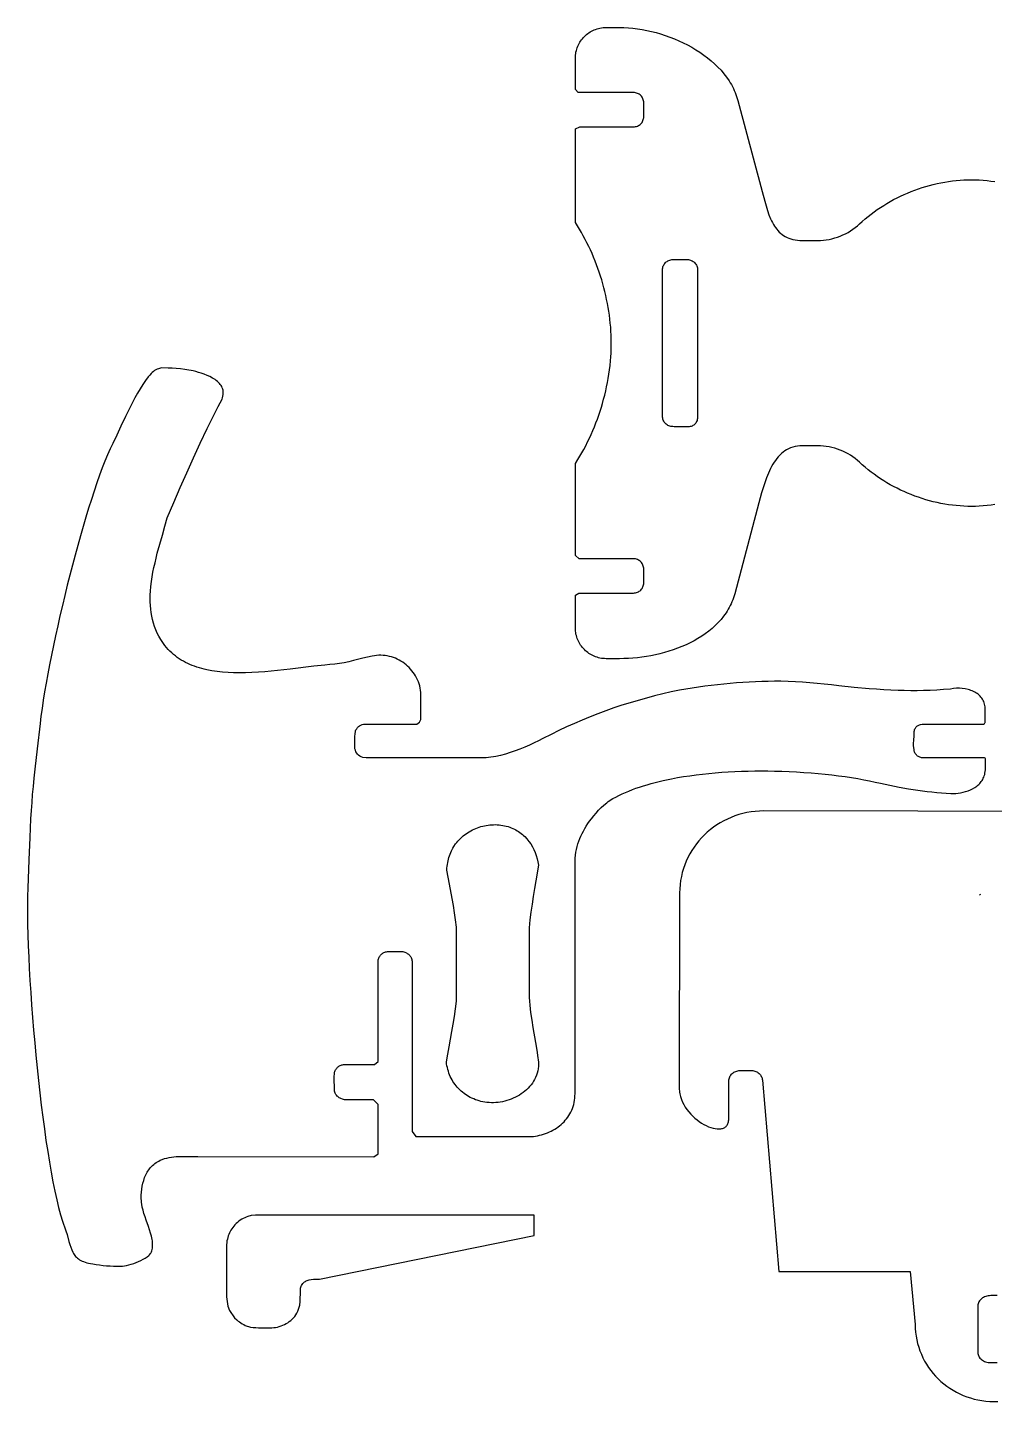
# Model space of a CAD drawing. Extents: x 0.4 to 47.6, y 0.4 to 33.9.
# Drawn here: x 0.45 to 24, y 0.37 to 33.84 of the extents above; entities that cross this region are included whole.
import ezdxf

# ---------------------------------------------------------------- set-up
doc = ezdxf.new("R2010")
doc.units = 0
for name, color, linetype in [('Centerline', 1, 'CONTINUOUS'), ('Default_Layer', 1, 'CONTINUOUS'), ('Layer_1', 1, 'CONTINUOUS')]:
    doc.layers.add(name, color=color, linetype=linetype)

msp = doc.modelspace()

# ---------------------------------------------------------------- linework, layer by layer
at = {"layer": 'Centerline'}
for points in [[(23.75, 16.053), (22.267, 16.051), (22.246, 16.051), (22.225, 16.054), (22.204, 16.058), (22.184, 16.065), (22.164, 16.073), (22.146, 16.083), (22.128, 16.095), (22.111, 16.108), (22.096, 16.123), (22.082, 16.139), (22.07, 16.157), (22.06, 16.175), (22.052, 16.195), (22.046, 16.215), (22.042, 16.236), (22.041, 16.258), (22.036, 16.276), (22.033, 16.297), (22.029, 16.348), (22.029, 16.408), (22.032, 16.472), (22.039, 16.597), (22.042, 16.65), (22.044, 16.691), (22.049, 16.715), (22.055, 16.737), (22.063, 16.757), (22.072, 16.776), (22.083, 16.792), (22.095, 16.806), (22.108, 16.819), (22.123, 16.83), (22.139, 16.84), (22.156, 16.848), (22.174, 16.855), (22.194, 16.86), (22.238, 16.868), (22.287, 16.871), (23.735, 16.871), (23.754, 16.886), (23.767, 16.9), (23.772, 16.909), (23.776, 16.921), (23.772, 17.254), (23.77, 17.291), (23.766, 17.326), (23.759, 17.359), (23.749, 17.391), (23.738, 17.422), (23.724, 17.451), (23.708, 17.479), (23.69, 17.506), (23.67, 17.531), (23.649, 17.555), (23.625, 17.577), (23.601, 17.598), (23.574, 17.618), (23.547, 17.636), (23.518, 17.653), (23.487, 17.668), (23.456, 17.682), (23.424, 17.695), (23.391, 17.706), (23.357, 17.716), (23.288, 17.731), (23.216, 17.741), (23.144, 17.746), (23.072, 17.745), (23, 17.738), (22.93, 17.726), (22.76, 17.712), (22.594, 17.702), (22.431, 17.694), (22.271, 17.689), (22.114, 17.686), (21.958, 17.686), (21.803, 17.688), (21.65, 17.693), (21.476, 17.7), (21.301, 17.709), (21.126, 17.721), (20.948, 17.734), (20.584, 17.766), (20.204, 17.803), (20.029, 17.826), (19.854, 17.846), (19.678, 17.864), (19.503, 17.878), (19.327, 17.891), (19.151, 17.901), (18.975, 17.909), (18.799, 17.916), (18.643, 17.916), (18.487, 17.913), (18.332, 17.909), (18.176, 17.903), (18.022, 17.896), (17.867, 17.886), (17.712, 17.875), (17.558, 17.862), (17.404, 17.848), (17.25, 17.831), (17.096, 17.813), (16.942, 17.794), (16.788, 17.773), (16.635, 17.75), (16.481, 17.726), (16.328, 17.7), (16.124, 17.656), (15.922, 17.609), (15.721, 17.559), (15.52, 17.506), (15.321, 17.451), (15.123, 17.392), (14.926, 17.33), (14.73, 17.265), (14.535, 17.197), (14.341, 17.125), (14.149, 17.05), (13.957, 16.972), (13.767, 16.889), (13.578, 16.803), (13.39, 16.714), (13.204, 16.62), (13.001, 16.518), (12.895, 16.465), (12.785, 16.413), (12.672, 16.361), (12.558, 16.311), (12.442, 16.264), (12.324, 16.219), (12.206, 16.178), (12.088, 16.142), (11.97, 16.11), (11.852, 16.085), (11.794, 16.074), (11.735, 16.065), (11.678, 16.058), (11.62, 16.053), (11.564, 16.05), (11.507, 16.049), (11.452, 16.05), (11.397, 16.053), (8.696, 16.053), (8.613, 16.063), (8.575, 16.077), (8.541, 16.095), (8.511, 16.116), (8.486, 16.14), (8.464, 16.168), (8.446, 16.199), (8.432, 16.234), (8.422, 16.274), (8.42, 16.37), (8.42, 16.503), (8.422, 16.572), (8.426, 16.635), (8.433, 16.689), (8.438, 16.711), (8.444, 16.729), (8.464, 16.76), (8.486, 16.788), (8.51, 16.812), (8.536, 16.832), (8.565, 16.848), (8.596, 16.861), (8.63, 16.869), (8.668, 16.874), (9.928, 16.874), (9.998, 16.918), (10.03, 16.981), (10.03, 17.641), (10.022, 17.696), (10.012, 17.75), (9.999, 17.803), (9.984, 17.854), (9.966, 17.904), (9.946, 17.953), (9.923, 18), (9.898, 18.046), (9.871, 18.09), (9.842, 18.133), (9.81, 18.174), (9.777, 18.213), (9.742, 18.25), (9.706, 18.285), (9.667, 18.319), (9.627, 18.35), (9.586, 18.38), (9.543, 18.407), (9.499, 18.432), (9.453, 18.455), (9.407, 18.475), (9.359, 18.493), (9.31, 18.509), (9.261, 18.522), (9.21, 18.533), (9.159, 18.54), (9.108, 18.546), (9.055, 18.548), (9.002, 18.548), (8.949, 18.544), (8.895, 18.538), (8.842, 18.529), (8.727, 18.506), (8.614, 18.479), (8.389, 18.42), (8.276, 18.392), (8.163, 18.366), (8.048, 18.345), (7.991, 18.337), (7.933, 18.331), (7.814, 18.322), (7.689, 18.311), (7.423, 18.281), (6.844, 18.21), (6.537, 18.175), (6.382, 18.16), (6.225, 18.146), (6.069, 18.135), (5.912, 18.127), (5.755, 18.122), (5.6, 18.121), (5.464, 18.123), (5.33, 18.129), (5.197, 18.14), (5.067, 18.154), (4.939, 18.173), (4.814, 18.197), (4.753, 18.212), (4.692, 18.227), (4.633, 18.244), (4.574, 18.262), (4.516, 18.282), (4.46, 18.303), (4.404, 18.326), (4.35, 18.35), (4.296, 18.376), (4.244, 18.404), (4.193, 18.433), (4.143, 18.464), (4.095, 18.497), (4.048, 18.532), (4.002, 18.569), (3.958, 18.608), (3.915, 18.648), (3.873, 18.691), (3.834, 18.736), (3.795, 18.783), (3.74, 18.857), (3.691, 18.933), (3.646, 19.011), (3.606, 19.09), (3.571, 19.17), (3.54, 19.252), (3.514, 19.334), (3.492, 19.418), (3.473, 19.502), (3.459, 19.587), (3.448, 19.673), (3.441, 19.76), (3.437, 19.848), (3.436, 19.936), (3.438, 20.024), (3.443, 20.113), (3.452, 20.228), (3.466, 20.343), (3.483, 20.458), (3.503, 20.574), (3.526, 20.689), (3.552, 20.804), (3.579, 20.918), (3.608, 21.032), (3.669, 21.257), (3.731, 21.478), (3.793, 21.693), (3.85, 21.9), (4.008, 22.268), (4.167, 22.633), (4.326, 22.996), (4.489, 23.355), (4.655, 23.714), (4.826, 24.071), (5.002, 24.427), (5.093, 24.605), (5.185, 24.783), (5.199, 24.823), (5.208, 24.862), (5.214, 24.899), (5.215, 24.935), (5.214, 24.969), (5.209, 25.002), (5.201, 25.033), (5.19, 25.064), (5.176, 25.093), (5.16, 25.12), (5.141, 25.147), (5.12, 25.172), (5.097, 25.196), (5.072, 25.22), (5.045, 25.241), (5.016, 25.262), (4.986, 25.282), (4.955, 25.301), (4.889, 25.336), (4.82, 25.367), (4.75, 25.394), (4.679, 25.419), (4.61, 25.44), (4.543, 25.459), (4.479, 25.475), (4.43, 25.486), (4.379, 25.496), (4.276, 25.512), (4.172, 25.523), (4.069, 25.532), (3.969, 25.538), (3.874, 25.542), (3.707, 25.55), (3.637, 25.527), (3.604, 25.514), (3.572, 25.499), (3.542, 25.483), (3.513, 25.463), (3.485, 25.44), (3.459, 25.414), (3.424, 25.373), (3.389, 25.33), (3.32, 25.238), (3.254, 25.141), (3.188, 25.039), (3.125, 24.932), (3.063, 24.822), (3.003, 24.708), (2.944, 24.593), (2.831, 24.361), (2.723, 24.132), (2.62, 23.912), (2.523, 23.709), (2.461, 23.578), (2.398, 23.434), (2.334, 23.279), (2.269, 23.112), (2.203, 22.934), (2.137, 22.747), (2.07, 22.55), (2.003, 22.346), (1.936, 22.133), (1.868, 21.914), (1.801, 21.689), (1.735, 21.459), (1.669, 21.224), (1.604, 20.985), (1.539, 20.743), (1.476, 20.499), (1.414, 20.253), (1.354, 20.006), (1.295, 19.759), (1.238, 19.513), (1.182, 19.269), (1.129, 19.026), (1.078, 18.787), (1.03, 18.551), (0.984, 18.32), (0.941, 18.093), (0.901, 17.873), (0.864, 17.659), (0.831, 17.453), (0.801, 17.255), (0.774, 17.066), (0.752, 16.887), (0.679, 16.269), (0.623, 15.771), (0.601, 15.553), (0.581, 15.349), (0.564, 15.154), (0.549, 14.961), (0.535, 14.766), (0.523, 14.563), (0.501, 14.112), (0.479, 13.564), (0.453, 12.878), (0.448, 12.678), (0.446, 12.463), (0.447, 12.233), (0.45, 11.991), (0.457, 11.737), (0.465, 11.473), (0.477, 11.199), (0.491, 10.917), (0.507, 10.628), (0.525, 10.332), (0.546, 10.032), (0.569, 9.728), (0.594, 9.421), (0.621, 9.113), (0.65, 8.805), (0.68, 8.497), (0.712, 8.192), (0.746, 7.89), (0.782, 7.591), (0.819, 7.299), (0.857, 7.013), (0.897, 6.734), (0.938, 6.464), (0.98, 6.205), (1.023, 5.956), (1.067, 5.72), (1.112, 5.497), (1.158, 5.289), (1.205, 5.096), (1.252, 4.921), (1.3, 4.763), (1.324, 4.691), (1.348, 4.624), (1.382, 4.529), (1.41, 4.438), (1.457, 4.274), (1.479, 4.2), (1.5, 4.131), (1.524, 4.067), (1.551, 4.009), (1.565, 3.981), (1.582, 3.955), (1.599, 3.931), (1.618, 3.907), (1.639, 3.885), (1.662, 3.864), (1.687, 3.845), (1.714, 3.827), (1.744, 3.81), (1.776, 3.794), (1.811, 3.78), (1.849, 3.767), (1.89, 3.755), (1.934, 3.744), (1.982, 3.735), (2.034, 3.727), (2.119, 3.713), (2.204, 3.7), (2.289, 3.69), (2.374, 3.682), (2.459, 3.676), (2.544, 3.672), (2.714, 3.667), (2.757, 3.672), (2.805, 3.679), (2.858, 3.69), (2.914, 3.703), (2.973, 3.719), (3.033, 3.738), (3.093, 3.759), (3.152, 3.783), (3.209, 3.809), (3.264, 3.837), (3.315, 3.867), (3.361, 3.898), (3.401, 3.932), (3.418, 3.949), (3.434, 3.967), (3.448, 3.985), (3.459, 4.004), (3.469, 4.022), (3.476, 4.042), (3.484, 4.074), (3.49, 4.108), (3.493, 4.142), (3.495, 4.177), (3.494, 4.213), (3.492, 4.249), (3.487, 4.286), (3.482, 4.323), (3.466, 4.399), (3.445, 4.476), (3.421, 4.555), (3.394, 4.634), (3.337, 4.794), (3.309, 4.873), (3.283, 4.952), (3.26, 5.03), (3.242, 5.106), (3.228, 5.181), (3.224, 5.218), (3.221, 5.254), (3.219, 5.327), (3.219, 5.4), (3.223, 5.473), (3.231, 5.546), (3.242, 5.619), (3.257, 5.69), (3.276, 5.76), (3.3, 5.828), (3.329, 5.894), (3.362, 5.957), (3.381, 5.987), (3.401, 6.016), (3.422, 6.044), (3.445, 6.072), (3.469, 6.098), (3.494, 6.123), (3.521, 6.147), (3.55, 6.17), (3.58, 6.192), (3.611, 6.212), (3.644, 6.231), (3.679, 6.249), (3.73, 6.27), (3.783, 6.289), (3.838, 6.304), (3.894, 6.315), (3.952, 6.325), (4.01, 6.332), (4.069, 6.337), (4.129, 6.34), (4.248, 6.342), (4.367, 6.341), (4.483, 6.339), (4.594, 6.339), (8.884, 6.33), (8.985, 6.409), (8.985, 7.609), (8.874, 7.723), (8.168, 7.723), (8.122, 7.735), (8.079, 7.752), (8.058, 7.762), (8.038, 7.773), (8.02, 7.786), (8.002, 7.799), (7.986, 7.814), (7.972, 7.831), (7.959, 7.848), (7.948, 7.867), (7.939, 7.887), (7.932, 7.909), (7.928, 7.932), (7.926, 7.957), (7.923, 8.055), (7.919, 8.176), (7.918, 8.237), (7.918, 8.295), (7.92, 8.348), (7.926, 8.393), (7.933, 8.413), (7.941, 8.433), (7.95, 8.451), (7.961, 8.468), (7.973, 8.485), (7.986, 8.5), (7.999, 8.514), (8.014, 8.527), (8.03, 8.538), (8.047, 8.548), (8.065, 8.557), (8.083, 8.565), (8.102, 8.571), (8.122, 8.576), (8.143, 8.579), (8.165, 8.581), (8.896, 8.581), (8.986, 8.658), (8.986, 11.131), (8.993, 11.152), (9.001, 11.173), (9.01, 11.193), (9.021, 11.212), (9.033, 11.229), (9.046, 11.246), (9.061, 11.261), (9.076, 11.275), (9.093, 11.288), (9.111, 11.299), (9.129, 11.309), (9.149, 11.317), (9.17, 11.323), (9.191, 11.328), (9.213, 11.331), (9.237, 11.332), (9.592, 11.331), (9.637, 11.317), (9.678, 11.3), (9.696, 11.289), (9.714, 11.278), (9.73, 11.265), (9.745, 11.252), (9.758, 11.237), (9.77, 11.221), (9.781, 11.203), (9.79, 11.185), (9.798, 11.164), (9.804, 11.143), (9.809, 11.12), (9.813, 11.095), (9.813, 6.953), (9.903, 6.832), (12.769, 6.83), (12.82, 6.837), (12.87, 6.846), (12.92, 6.857), (12.969, 6.87), (13.017, 6.884), (13.065, 6.9), (13.111, 6.918), (13.157, 6.938), (13.202, 6.959), (13.245, 6.982), (13.288, 7.007), (13.329, 7.033), (13.369, 7.061), (13.408, 7.09), (13.445, 7.121), (13.48, 7.154), (13.514, 7.188), (13.546, 7.224), (13.577, 7.261), (13.606, 7.3), (13.632, 7.34), (13.657, 7.381), (13.68, 7.424), (13.701, 7.469), (13.719, 7.514), (13.736, 7.561), (13.75, 7.61), (13.761, 7.659), (13.771, 7.71), (13.777, 7.763), (13.781, 7.816), (13.783, 7.871), (13.783, 13.532), (13.788, 13.607), (13.796, 13.679), (13.806, 13.75), (13.819, 13.82), (13.835, 13.888), (13.853, 13.954), (13.874, 14.019), (13.898, 14.083), (13.924, 14.145), (13.953, 14.207), (13.985, 14.268), (14.019, 14.329), (14.056, 14.389), (14.096, 14.448), (14.138, 14.508), (14.183, 14.567), (14.239, 14.637), (14.297, 14.707), (14.357, 14.774), (14.42, 14.839), (14.486, 14.9), (14.554, 14.957), (14.59, 14.984), (14.627, 15.01), (14.664, 15.034), (14.703, 15.057), (14.776, 15.097), (14.853, 15.135), (14.931, 15.173), (15.012, 15.209), (15.095, 15.243), (15.18, 15.277), (15.267, 15.309), (15.356, 15.339), (15.447, 15.369), (15.54, 15.397), (15.635, 15.424), (15.731, 15.449), (15.829, 15.474), (15.928, 15.497), (16.132, 15.54), (16.278, 15.568), (16.426, 15.593), (16.577, 15.616), (16.73, 15.636), (16.884, 15.655), (17.04, 15.671), (17.197, 15.686), (17.356, 15.698), (17.515, 15.708), (17.676, 15.717), (17.836, 15.723), (17.997, 15.728), (18.159, 15.731), (18.32, 15.732), (18.481, 15.731), (18.641, 15.729), (18.822, 15.724), (19.002, 15.717), (19.18, 15.708), (19.356, 15.697), (19.531, 15.684), (19.703, 15.669), (19.872, 15.653), (20.038, 15.635), (20.201, 15.615), (20.361, 15.593), (20.516, 15.57), (20.667, 15.545), (20.814, 15.519), (20.956, 15.491), (21.093, 15.462), (21.225, 15.432), (21.45, 15.383), (21.677, 15.338), (21.905, 15.297), (22.133, 15.262), (22.362, 15.233), (22.477, 15.22), (22.592, 15.209), (22.708, 15.199), (22.823, 15.191), (22.938, 15.185), (23.054, 15.18), (23.114, 15.19), (23.175, 15.201), (23.236, 15.215), (23.296, 15.232), (23.355, 15.251), (23.411, 15.273), (23.466, 15.298), (23.518, 15.327), (23.544, 15.344), (23.569, 15.362), (23.594, 15.382), (23.617, 15.402), (23.639, 15.424), (23.659, 15.447), (23.678, 15.471), (23.696, 15.496), (23.712, 15.523), (23.727, 15.552), (23.74, 15.582), (23.751, 15.613), (23.761, 15.646), (23.768, 15.681), (23.774, 15.717), (23.778, 15.755), (23.778, 16.03), (23.775, 16.039), (23.769, 16.046), (23.76, 16.051), (23.75, 16.053)], [(5.486, 2.414), (5.548, 2.359), (5.58, 2.334), (5.611, 2.31), (5.644, 2.287), (5.678, 2.266), (5.714, 2.246), (5.752, 2.228), (5.882, 2.185), (5.946, 2.177), (6.01, 2.172), (6.074, 2.169), (6.138, 2.168), (6.267, 2.168), (6.396, 2.169), (6.443, 2.173), (6.49, 2.179), (6.535, 2.188), (6.58, 2.2), (6.623, 2.213), (6.666, 2.23), (6.707, 2.249), (6.747, 2.27), (6.785, 2.293), (6.822, 2.319), (6.858, 2.347), (6.892, 2.378), (6.924, 2.41), (6.954, 2.445), (6.982, 2.483), (7.008, 2.522), (7.03, 2.571), (7.049, 2.62), (7.064, 2.669), (7.076, 2.721), (7.085, 2.81), (7.09, 2.897), (7.092, 2.984), (7.092, 3.074), (7.099, 3.132), (7.105, 3.157), (7.112, 3.18), (7.122, 3.202), (7.135, 3.224), (7.152, 3.245), (7.173, 3.268), (7.193, 3.285), (7.214, 3.299), (7.236, 3.311), (7.259, 3.322), (7.283, 3.331), (7.307, 3.338), (7.358, 3.348), (7.409, 3.353), (7.461, 3.354), (7.512, 3.353), (7.562, 3.351), (12.79, 4.42), (12.79, 4.914), (6.003, 4.914), (5.891, 4.902), (5.811, 4.878), (5.773, 4.864), (5.736, 4.849), (5.7, 4.831), (5.664, 4.812), (5.629, 4.79), (5.594, 4.766), (5.559, 4.737), (5.527, 4.707), (5.497, 4.677), (5.47, 4.646), (5.444, 4.614), (5.421, 4.582), (5.4, 4.549), (5.381, 4.514), (5.364, 4.479), (5.349, 4.443), (5.336, 4.405), (5.324, 4.366), (5.314, 4.326), (5.305, 4.285), (5.298, 4.241), (5.292, 4.197), (5.292, 2.921), (5.324, 2.692), (5.368, 2.594), (5.486, 2.414)]]:
    msp.add_lwpolyline(points, close=True, dxfattribs=at)
at = {"layer": 'Default_Layer'}
msp.add_lwpolyline([(24.011, 22.218), (23.915, 22.205), (23.82, 22.194), (23.725, 22.186), (23.63, 22.18), (23.535, 22.176), (23.441, 22.175), (23.347, 22.176), (23.254, 22.179), (23.16, 22.185), (23.066, 22.193), (22.973, 22.204), (22.879, 22.217), (22.786, 22.231), (22.694, 22.249), (22.601, 22.268), (22.509, 22.289), (22.418, 22.313), (22.327, 22.338), (22.237, 22.366), (22.147, 22.396), (22.058, 22.428), (21.97, 22.461), (21.883, 22.497), (21.796, 22.535), (21.711, 22.574), (21.626, 22.616), (21.543, 22.659), (21.461, 22.704), (21.379, 22.751), (21.3, 22.8), (21.221, 22.85), (21.144, 22.903), (21.068, 22.956), (20.994, 23.012), (20.921, 23.069), (20.85, 23.128), (20.78, 23.189), (20.712, 23.251), (20.661, 23.296), (20.607, 23.34), (20.551, 23.381), (20.493, 23.419), (20.433, 23.455), (20.371, 23.488), (20.307, 23.518), (20.242, 23.545), (20.176, 23.57), (20.108, 23.591), (20.04, 23.61), (19.97, 23.625), (19.901, 23.637), (19.831, 23.646), (19.76, 23.651), (19.69, 23.653), (19.32, 23.653), (19.258, 23.651), (19.198, 23.644), (19.141, 23.634), (19.086, 23.619), (19.034, 23.601), (18.985, 23.58), (18.937, 23.555), (18.892, 23.526), (18.849, 23.495), (18.808, 23.461), (18.769, 23.423), (18.732, 23.383), (18.696, 23.341), (18.663, 23.296), (18.631, 23.249), (18.6, 23.2), (18.571, 23.149), (18.544, 23.097), (18.518, 23.042), (18.493, 22.987), (18.446, 22.871), (18.404, 22.752), (18.365, 22.631), (18.328, 22.507), (18.261, 22.262), (17.671, 20.049), (17.657, 19.998), (17.641, 19.949), (17.623, 19.9), (17.604, 19.852), (17.584, 19.805), (17.562, 19.759), (17.539, 19.714), (17.514, 19.669), (17.488, 19.626), (17.461, 19.583), (17.432, 19.541), (17.402, 19.5), (17.338, 19.42), (17.27, 19.344), (17.198, 19.271), (17.121, 19.201), (17.04, 19.134), (16.956, 19.071), (16.868, 19.011), (16.776, 18.954), (16.682, 18.901), (16.586, 18.85), (16.486, 18.803), (16.385, 18.759), (16.281, 18.718), (16.176, 18.68), (16.069, 18.646), (15.961, 18.614), (15.852, 18.586), (15.742, 18.56), (15.632, 18.538), (15.522, 18.519), (15.411, 18.502), (15.301, 18.489), (15.191, 18.479), (15.082, 18.472), (14.974, 18.467), (14.867, 18.466), (14.541, 18.466), (14.503, 18.467), (14.465, 18.47), (14.427, 18.474), (14.39, 18.481), (14.354, 18.489), (14.318, 18.499), (14.284, 18.511), (14.25, 18.525), (14.216, 18.54), (14.184, 18.556), (14.153, 18.575), (14.122, 18.594), (14.093, 18.615), (14.064, 18.637), (14.037, 18.661), (14.011, 18.686), (13.986, 18.712), (13.963, 18.739), (13.94, 18.767), (13.919, 18.797), (13.9, 18.827), (13.882, 18.859), (13.865, 18.891), (13.85, 18.924), (13.837, 18.958), (13.825, 18.993), (13.815, 19.029), (13.806, 19.065), (13.8, 19.102), (13.795, 19.139), (13.792, 19.177), (13.791, 19.216), (13.791, 20.01), (13.875, 20.065), (15.207, 20.065), (15.233, 20.066), (15.257, 20.07), (15.281, 20.076), (15.304, 20.084), (15.326, 20.095), (15.347, 20.108), (15.366, 20.122), (15.384, 20.138), (15.4, 20.156), (15.414, 20.175), (15.427, 20.196), (15.437, 20.218), (15.446, 20.241), (15.452, 20.265), (15.456, 20.289), (15.457, 20.315), (15.457, 20.645), (15.456, 20.67), (15.452, 20.695), (15.446, 20.72), (15.437, 20.743), (15.427, 20.765), (15.414, 20.786), (15.4, 20.806), (15.384, 20.824), (15.366, 20.841), (15.347, 20.856), (15.326, 20.869), (15.304, 20.88), (15.281, 20.889), (15.257, 20.895), (15.233, 20.899), (15.207, 20.901), (13.882, 20.901), (13.791, 20.977), (13.791, 23.217), (13.854, 23.316), (13.902, 23.397), (13.95, 23.479), (13.996, 23.563), (14.043, 23.653), (14.089, 23.744), (14.134, 23.836), (14.176, 23.929), (14.217, 24.021), (14.255, 24.114), (14.292, 24.208), (14.328, 24.302), (14.361, 24.397), (14.394, 24.492), (14.424, 24.588), (14.453, 24.685), (14.48, 24.785), (14.506, 24.886), (14.531, 24.987), (14.553, 25.089), (14.573, 25.191), (14.592, 25.294), (14.608, 25.396), (14.623, 25.5), (14.636, 25.608), (14.647, 25.718), (14.654, 25.814), (14.66, 25.911), (14.664, 26.008), (14.666, 26.105), (14.666, 26.153), (14.665, 26.249), (14.662, 26.346), (14.657, 26.442), (14.651, 26.539), (14.642, 26.636), (14.632, 26.733), (14.62, 26.83), (14.606, 26.927), (14.59, 27.023), (14.572, 27.12), (14.553, 27.216), (14.532, 27.311), (14.509, 27.407), (14.485, 27.502), (14.459, 27.597), (14.432, 27.691), (14.403, 27.784), (14.372, 27.877), (14.34, 27.97), (14.306, 28.061), (14.271, 28.152), (14.234, 28.242), (14.196, 28.332), (14.156, 28.42), (14.115, 28.507), (14.073, 28.594), (14.029, 28.679), (13.984, 28.763), (13.938, 28.847), (13.89, 28.929), (13.841, 29.009), (13.791, 29.089), (13.791, 31.372), (13.898, 31.419), (15.207, 31.419), (15.233, 31.42), (15.257, 31.424), (15.281, 31.43), (15.304, 31.438), (15.326, 31.449), (15.347, 31.462), (15.366, 31.476), (15.384, 31.492), (15.4, 31.51), (15.414, 31.529), (15.427, 31.55), (15.437, 31.572), (15.446, 31.595), (15.452, 31.619), (15.456, 31.643), (15.457, 31.669), (15.457, 32.005), (15.456, 32.03), (15.452, 32.055), (15.446, 32.079), (15.437, 32.102), (15.427, 32.124), (15.414, 32.144), (15.4, 32.164), (15.384, 32.181), (15.366, 32.198), (15.347, 32.212), (15.326, 32.224), (15.304, 32.235), (15.281, 32.243), (15.257, 32.25), (15.233, 32.253), (15.207, 32.255), (13.863, 32.255), (13.791, 32.333), (13.791, 33.09), (13.792, 33.128), (13.795, 33.166), (13.8, 33.204), (13.806, 33.24), (13.815, 33.277), (13.825, 33.312), (13.837, 33.347), (13.85, 33.381), (13.865, 33.414), (13.882, 33.447), (13.9, 33.478), (13.919, 33.508), (13.94, 33.538), (13.963, 33.566), (13.986, 33.593), (14.011, 33.62), (14.037, 33.644), (14.064, 33.668), (14.093, 33.69), (14.122, 33.711), (14.153, 33.731), (14.184, 33.749), (14.216, 33.766), (14.25, 33.781), (14.284, 33.794), (14.318, 33.806), (14.354, 33.816), (14.39, 33.824), (14.427, 33.831), (14.465, 33.836), (14.503, 33.839), (14.541, 33.84), (14.867, 33.84), (14.974, 33.838), (15.083, 33.832), (15.193, 33.822), (15.304, 33.808), (15.417, 33.79), (15.529, 33.768), (15.642, 33.743), (15.755, 33.714), (15.868, 33.682), (15.98, 33.646), (16.091, 33.606), (16.202, 33.563), (16.31, 33.516), (16.418, 33.466), (16.523, 33.413), (16.626, 33.357), (16.727, 33.297), (16.824, 33.235), (16.919, 33.169), (17.011, 33.1), (17.098, 33.028), (17.182, 32.954), (17.262, 32.876), (17.338, 32.796), (17.409, 32.713), (17.474, 32.627), (17.535, 32.539), (17.563, 32.494), (17.59, 32.448), (17.615, 32.402), (17.639, 32.355), (17.661, 32.307), (17.682, 32.259), (17.701, 32.21), (17.719, 32.16), (17.735, 32.11), (17.749, 32.06), (18.339, 29.845), (18.403, 29.606), (18.435, 29.492), (18.469, 29.383), (18.506, 29.279), (18.546, 29.181), (18.567, 29.134), (18.59, 29.089), (18.614, 29.045), (18.639, 29.004), (18.666, 28.964), (18.694, 28.926), (18.724, 28.891), (18.756, 28.857), (18.79, 28.826), (18.826, 28.797), (18.864, 28.77), (18.904, 28.746), (18.947, 28.725), (18.992, 28.706), (19.039, 28.69), (19.09, 28.676), (19.143, 28.666), (19.199, 28.658), (19.258, 28.653), (19.32, 28.652), (19.69, 28.652), (19.76, 28.653), (19.831, 28.659), (19.901, 28.667), (19.97, 28.679), (20.04, 28.695), (20.108, 28.713), (20.176, 28.735), (20.242, 28.759), (20.307, 28.787), (20.371, 28.817), (20.433, 28.85), (20.493, 28.886), (20.551, 28.925), (20.607, 28.966), (20.661, 29.009), (20.712, 29.055), (20.78, 29.117), (20.85, 29.177), (20.921, 29.236), (20.994, 29.293), (21.068, 29.349), (21.144, 29.403), (21.221, 29.455), (21.3, 29.505), (21.379, 29.554), (21.461, 29.601), (21.543, 29.646), (21.626, 29.69), (21.711, 29.731), (21.796, 29.771), (21.883, 29.808), (21.97, 29.844), (22.058, 29.878), (22.147, 29.909), (22.237, 29.939), (22.327, 29.967), (22.418, 29.993), (22.509, 30.016), (22.601, 30.037), (22.694, 30.057), (22.786, 30.074), (22.879, 30.089), (22.973, 30.101), (23.066, 30.112), (23.16, 30.12), (23.254, 30.126), (23.347, 30.129), (23.441, 30.131), (23.535, 30.129), (23.629, 30.126), (23.723, 30.119), (23.818, 30.111), (23.912, 30.1), (24.006, 30.087)], dxfattribs=at)
msp.add_lwpolyline([(16.163, 24.118), (16.137, 24.119), (16.113, 24.123), (16.089, 24.129), (16.066, 24.138), (16.044, 24.149), (16.023, 24.161), (16.004, 24.176), (15.986, 24.192), (15.97, 24.21), (15.956, 24.23), (15.943, 24.251), (15.933, 24.273), (15.924, 24.296), (15.918, 24.32), (15.914, 24.345), (15.913, 24.37), (15.913, 27.934), (15.914, 27.96), (15.918, 27.985), (15.924, 28.009), (15.933, 28.032), (15.943, 28.054), (15.956, 28.075), (15.97, 28.095), (15.986, 28.112), (16.004, 28.129), (16.023, 28.143), (16.044, 28.156), (16.066, 28.167), (16.089, 28.175), (16.113, 28.181), (16.137, 28.185), (16.163, 28.186), (16.518, 28.186), (16.544, 28.185), (16.568, 28.181), (16.592, 28.175), (16.615, 28.167), (16.637, 28.156), (16.658, 28.143), (16.677, 28.129), (16.695, 28.112), (16.711, 28.095), (16.725, 28.075), (16.738, 28.054), (16.748, 28.032), (16.757, 28.009), (16.763, 27.985), (16.767, 27.96), (16.768, 27.934), (16.768, 24.37), (16.768, 24.344), (16.766, 24.318), (16.761, 24.293), (16.754, 24.269), (16.745, 24.246), (16.735, 24.225), (16.722, 24.205), (16.708, 24.187), (16.691, 24.17), (16.674, 24.156), (16.654, 24.143), (16.633, 24.132), (16.611, 24.124), (16.588, 24.118), (16.563, 24.115), (16.537, 24.114), (16.447, 24.115), (16.34, 24.114), (16.238, 24.115), (16.196, 24.116), (16.163, 24.118)], close=True, dxfattribs=at)
at = {"layer": 'Layer_1'}
for points in [[(29.636, 14.737), (18.38, 14.757), (18.275, 14.755), (18.172, 14.747), (18.069, 14.735), (17.969, 14.717), (17.87, 14.695), (17.773, 14.668), (17.678, 14.637), (17.585, 14.601), (17.494, 14.561), (17.406, 14.517), (17.32, 14.469), (17.237, 14.417), (17.156, 14.361), (17.079, 14.302), (17.005, 14.239), (16.933, 14.173), (16.865, 14.104), (16.801, 14.031), (16.74, 13.956), (16.682, 13.877), (16.629, 13.796), (16.579, 13.713), (16.534, 13.627), (16.493, 13.538), (16.456, 13.447), (16.423, 13.355), (16.395, 13.26), (16.372, 13.163), (16.354, 13.065), (16.341, 12.965), (16.333, 12.864), (16.33, 12.761), (16.321, 8.011), (16.322, 7.975), (16.325, 7.939), (16.329, 7.904), (16.335, 7.869), (16.342, 7.834), (16.351, 7.8), (16.373, 7.733), (16.4, 7.667), (16.432, 7.604), (16.468, 7.542), (16.509, 7.484), (16.553, 7.428), (16.6, 7.374), (16.65, 7.324), (16.701, 7.276), (16.755, 7.232), (16.81, 7.191), (16.866, 7.154), (16.923, 7.121), (16.979, 7.092), (17.035, 7.067), (17.09, 7.047), (17.144, 7.031), (17.196, 7.019), (17.246, 7.013), (17.293, 7.012), (17.337, 7.016), (17.358, 7.02), (17.378, 7.025), (17.396, 7.032), (17.414, 7.041), (17.431, 7.05), (17.446, 7.062), (17.461, 7.074), (17.474, 7.089), (17.485, 7.104), (17.496, 7.122), (17.505, 7.141), (17.512, 7.161), (17.518, 7.183), (17.522, 7.207), (17.525, 7.233), (17.526, 7.26), (17.528, 8.184), (17.529, 8.209), (17.534, 8.234), (17.541, 8.258), (17.551, 8.281), (17.563, 8.303), (17.577, 8.324), (17.594, 8.343), (17.612, 8.36), (17.632, 8.377), (17.653, 8.391), (17.676, 8.403), (17.7, 8.414), (17.724, 8.422), (17.75, 8.428), (17.776, 8.432), (17.802, 8.433), (18.091, 8.433), (18.116, 8.432), (18.14, 8.428), (18.163, 8.423), (18.185, 8.415), (18.207, 8.405), (18.227, 8.394), (18.246, 8.381), (18.264, 8.366), (18.281, 8.35), (18.296, 8.332), (18.309, 8.313), (18.32, 8.293), (18.33, 8.271), (18.337, 8.249), (18.343, 8.226), (18.346, 8.202), (18.747, 3.542), (21.942, 3.536), (22.068, 2.252), (22.07, 2.155), (22.077, 2.06), (22.089, 1.967), (22.106, 1.874), (22.128, 1.784), (22.153, 1.695), (22.183, 1.608), (22.218, 1.523), (22.256, 1.439), (22.298, 1.359), (22.345, 1.28), (22.394, 1.204), (22.448, 1.13), (22.505, 1.059), (22.565, 0.991), (22.628, 0.926), (22.695, 0.863), (22.765, 0.804), (22.837, 0.748), (22.912, 0.696), (22.99, 0.647), (23.07, 0.602), (23.153, 0.56), (23.238, 0.522), (23.324, 0.488), (23.413, 0.459), (23.504, 0.433), (23.597, 0.412), (23.691, 0.395), (23.787, 0.383), (23.884, 0.376), (23.982, 0.373), (24.081, 0.375)], [(23.635, 12.704), (23.647, 12.719), (23.653, 12.723), (23.663, 12.727)], [(24.065, 2.952), (23.909, 2.952), (23.877, 2.951), (23.846, 2.947), (23.816, 2.941), (23.787, 2.933), (23.76, 2.922), (23.734, 2.91), (23.709, 2.896), (23.687, 2.879), (23.667, 2.862), (23.649, 2.842), (23.633, 2.822), (23.62, 2.8), (23.609, 2.777), (23.601, 2.753), (23.596, 2.728), (23.595, 2.703), (23.593, 1.571), (23.594, 1.545), (23.599, 1.52), (23.607, 1.497), (23.617, 1.474), (23.63, 1.452), (23.646, 1.431), (23.664, 1.412), (23.684, 1.394), (23.707, 1.378), (23.731, 1.363), (23.757, 1.351), (23.784, 1.34), (23.813, 1.332), (23.843, 1.325), (23.874, 1.322), (23.906, 1.32), (24.062, 1.32)]]:
    msp.add_lwpolyline(points, dxfattribs=at)
msp.add_lwpolyline([(12.664, 10.217), (12.67, 10.123), (12.679, 10.03), (12.689, 9.937), (12.701, 9.845), (12.728, 9.662), (12.758, 9.479), (12.82, 9.114), (12.85, 8.93), (12.876, 8.745), (12.886, 8.693), (12.891, 8.641), (12.893, 8.589), (12.891, 8.538), (12.884, 8.48), (12.874, 8.425), (12.86, 8.371), (12.843, 8.319), (12.822, 8.269), (12.799, 8.22), (12.772, 8.173), (12.743, 8.128), (12.711, 8.085), (12.677, 8.043), (12.64, 8.004), (12.601, 7.966), (12.56, 7.93), (12.517, 7.897), (12.473, 7.865), (12.426, 7.836), (12.379, 7.808), (12.33, 7.783), (12.279, 7.759), (12.228, 7.738), (12.176, 7.719), (12.123, 7.703), (12.069, 7.688), (12.015, 7.676), (11.961, 7.666), (11.907, 7.659), (11.852, 7.654), (11.798, 7.651), (11.744, 7.651), (11.69, 7.653), (11.637, 7.658), (11.585, 7.665), (11.537, 7.673), (11.491, 7.684), (11.445, 7.696), (11.401, 7.71), (11.357, 7.725), (11.314, 7.742), (11.272, 7.761), (11.231, 7.781), (11.191, 7.803), (11.153, 7.826), (11.115, 7.85), (11.079, 7.877), (11.043, 7.904), (11.009, 7.933), (10.977, 7.963), (10.945, 7.994), (10.915, 8.027), (10.886, 8.061), (10.859, 8.096), (10.833, 8.132), (10.809, 8.17), (10.786, 8.208), (10.765, 8.248), (10.745, 8.289), (10.727, 8.33), (10.711, 8.373), (10.697, 8.417), (10.684, 8.461), (10.673, 8.507), (10.663, 8.553), (10.656, 8.6), (10.651, 8.648), (10.681, 8.833), (10.713, 9.016), (10.78, 9.382), (10.812, 9.566), (10.843, 9.75), (10.871, 9.935), (10.897, 10.121), (10.897, 11.929), (10.873, 12.103), (10.847, 12.277), (10.819, 12.451), (10.79, 12.625), (10.726, 12.972), (10.661, 13.318), (10.663, 13.365), (10.668, 13.411), (10.674, 13.456), (10.681, 13.5), (10.69, 13.543), (10.7, 13.585), (10.712, 13.626), (10.725, 13.667), (10.74, 13.706), (10.756, 13.744), (10.773, 13.782), (10.791, 13.818), (10.81, 13.854), (10.831, 13.888), (10.875, 13.954), (10.903, 13.989), (10.932, 14.024), (10.962, 14.057), (10.993, 14.089), (11.026, 14.12), (11.059, 14.149), (11.094, 14.177), (11.13, 14.203), (11.167, 14.228), (11.205, 14.252), (11.243, 14.274), (11.283, 14.295), (11.323, 14.314), (11.364, 14.332), (11.405, 14.348), (11.448, 14.363), (11.49, 14.376), (11.533, 14.388), (11.577, 14.398), (11.621, 14.406), (11.665, 14.413), (11.709, 14.418), (11.754, 14.422), (11.798, 14.423), (11.843, 14.424), (11.888, 14.422), (11.932, 14.418), (11.977, 14.413), (12.021, 14.406), (12.065, 14.398), (12.109, 14.387), (12.153, 14.375), (12.192, 14.362), (12.231, 14.347), (12.269, 14.331), (12.305, 14.314), (12.341, 14.295), (12.375, 14.276), (12.408, 14.255), (12.441, 14.232), (12.472, 14.209), (12.502, 14.185), (12.531, 14.159), (12.559, 14.133), (12.611, 14.077), (12.66, 14.017), (12.704, 13.953), (12.744, 13.887), (12.779, 13.817), (12.81, 13.745), (12.837, 13.67), (12.859, 13.594), (12.877, 13.515), (12.891, 13.435), (12.824, 13.056), (12.793, 12.866), (12.763, 12.676), (12.735, 12.485), (12.709, 12.294), (12.685, 12.103), (12.664, 11.913), (12.664, 10.217)], close=True, dxfattribs=at)

doc.saveas('drawing.dxf')
